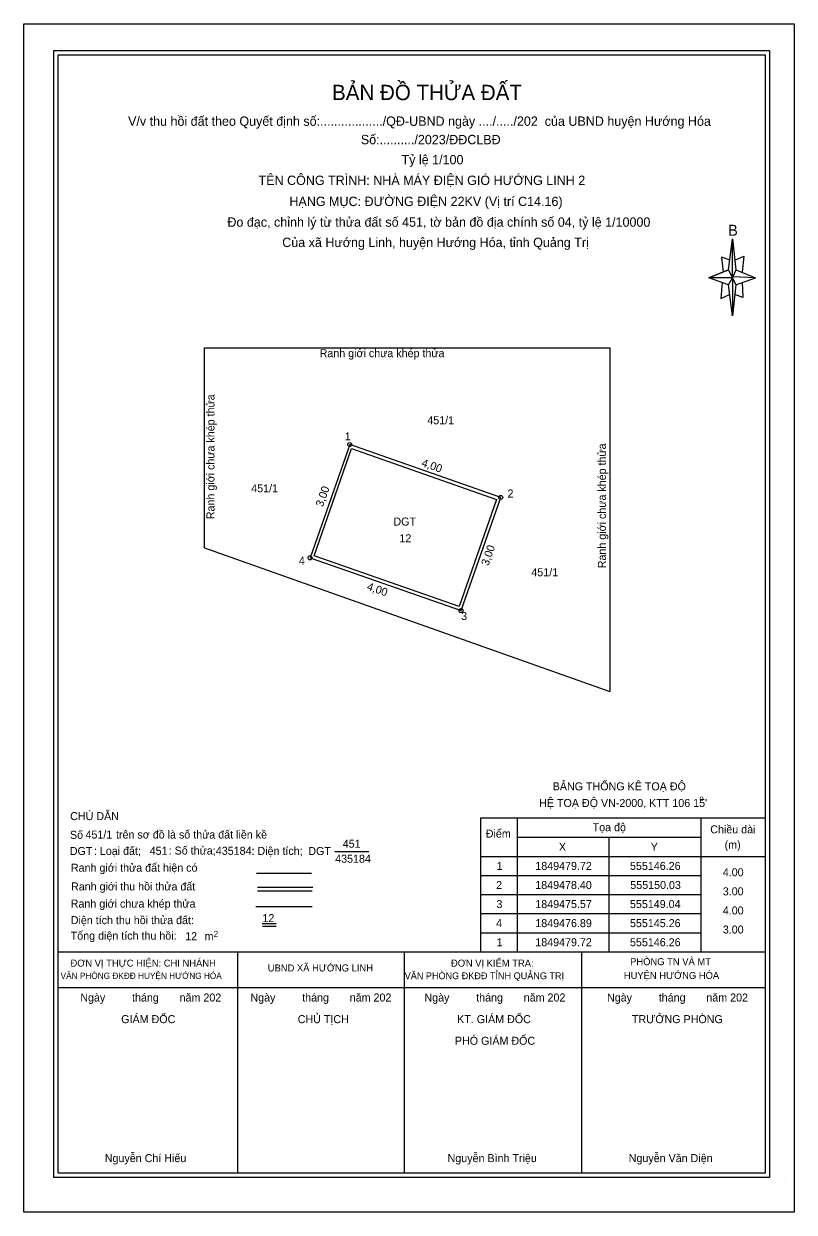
# Model space of a CAD drawing. Extents: x 554477 to 556972, y 1848154 to 1850269.
# Drawn here: x 555138.11 to 555157.37, y 1849460.53 to 1849490.24 of the extents above; entities that cross this region are included whole.
import ezdxf

# ---------------------------------------------------------------- set-up
doc = ezdxf.new("R2010")
doc.units = 0
for name, color, linetype in [('Level 10', 7, 'Continuous'), ('Level 16', 7, 'Continuous'), ('Level 18', 7, 'Continuous'), ('Level 2', 7, 'Continuous'), ('Level 21', 7, 'Continuous'), ('Level 27', 7, 'Continuous'), ('Level 5', 7, 'Continuous'), ('Level 50', 7, 'Continuous'), ('Level 55', 7, 'Continuous'), ('Level 56', 7, 'Continuous'), ('Level 6', 7, 'Continuous'), ('Level 67', 7, 'Continuous'), ('Level 68', 7, 'Continuous'), ('Level 73', 7, 'Continuous')]:
    doc.layers.add(name, color=color, linetype=linetype)

msp = doc.modelspace()

# ---------------------------------------------------------------- linework, layer by layer
at = {"layer": 'Level 10'}
msp.add_lwpolyline([(555150.031, 1849478.402), (555146.256, 1849479.724), (555145.265, 1849476.892), (555149.04, 1849475.571), (555150.031, 1849478.402)], dxfattribs=at)
at = {"layer": 'Level 16'}
msp.add_line((555143.948, 1849468.658), (555145.331, 1849468.658), dxfattribs=at)
for points in [[(555142.629, 1849477.138), (555142.629, 1849482.145), (555152.754, 1849482.145), (555152.754, 1849473.554)], [(555149.929, 1849478.353), (555148.991, 1849475.673), (555145.367, 1849476.941), (555146.305, 1849479.622), (555149.929, 1849478.353)], [(555145.318, 1849468.17), (555143.914, 1849468.17)]]:
    msp.add_lwpolyline(points, dxfattribs=at)
at = {"layer": 'Level 2'}
msp.add_lwpolyline([(555138.11, 1849490.243), (555157.366, 1849490.243), (555157.366, 1849460.532), (555138.11, 1849460.532)], close=True, dxfattribs=at)
at = {"layer": 'Level 21'}
for centre in [(555146.256, 1849479.724), (555150.031, 1849478.402), (555150.031, 1849478.402), (555145.265, 1849476.892), (555149.04, 1849475.571)]:
    msp.add_circle(centre, 0.05, dxfattribs=at)
at = {"layer": 'Level 27'}
for p, q in [((555156.637, 1849470.898), (555156.637, 1849467.043)), ((555156.637, 1849470.898), (555156.637, 1849467.043)), ((555149.526, 1849470.395), (555156.637, 1849470.395)), ((555149.526, 1849470.395), (555149.526, 1849467.043)), ((555150.443, 1849470.395), (555150.443, 1849467.043)), ((555155.031, 1849470.395), (555155.031, 1849467.043)), ((555150.443, 1849469.905), (555155.031, 1849469.905)), ((555152.737, 1849469.905), (555152.737, 1849467.043)), ((555149.526, 1849469.428), (555156.637, 1849469.428)), ((555149.526, 1849468.951), (555155.031, 1849468.951)), ((555149.526, 1849468.474), (555155.031, 1849468.474)), ((555149.526, 1849467.997), (555155.031, 1849467.997)), ((555149.526, 1849467.52), (555155.031, 1849467.52)), ((555149.526, 1849467.043), (555156.637, 1849467.043)), ((555149.526, 1849467.043), (555156.637, 1849467.043))]:
    msp.add_line(p, q, dxfattribs=at)
at = {"layer": 'Level 50'}
msp.add_line((555142.629, 1849477.138), (555152.754, 1849473.554), dxfattribs=at)
at = {"layer": 'Level 67'}
for p, q in [((555155.726, 1849484.092), (555155.826, 1849484.867)), ((555155.766, 1849484.33), (555155.548, 1849484.41)), ((555155.548, 1849484.41), (555155.587, 1849484.032)), ((555155.885, 1849484.33), (555156.104, 1849484.43)), ((555156.104, 1849484.43), (555156.064, 1849484.032)), ((555155.726, 1849484.092), (555155.23, 1849483.893)), ((555155.23, 1849483.893), (555155.726, 1849484.092)), ((555155.726, 1849483.714), (555155.23, 1849483.893)), ((555155.826, 1849483.893), (555155.23, 1849483.893)), ((555155.826, 1849483.893), (555155.726, 1849484.092)), ((555155.726, 1849484.092), (555155.905, 1849483.714)), ((555156.402, 1849483.893), (555155.826, 1849483.913)), ((555155.826, 1849483.913), (555155.826, 1849483.893)), ((555155.826, 1849483.893), (555155.905, 1849483.714)), ((555155.905, 1849484.092), (555156.402, 1849483.893)), ((555155.905, 1849483.714), (555156.402, 1849483.893)), ((555155.905, 1849483.714), (555156.402, 1849483.893)), ((555155.568, 1849483.774), (555155.528, 1849483.377)), ((555155.905, 1849483.714), (555155.826, 1849482.94)), ((555156.064, 1849483.774), (555156.084, 1849483.397)), ((555155.528, 1849483.377), (555155.746, 1849483.476)), ((555156.084, 1849483.397), (555155.885, 1849483.476)), ((555145.883, 1849469.554), (555146.737, 1849469.554)), ((555143.927, 1849469.006), (555145.302, 1849469.006)), ((555143.948, 1849468.565), (555145.322, 1849468.565)), ((555144.069, 1849467.75), (555144.418, 1849467.75)), ((555144.078, 1849467.68), (555144.419, 1849467.68)), ((555138.973, 1849467.043), (555156.637, 1849467.043)), ((555143.457, 1849461.515), (555143.457, 1849467.043)), ((555147.625, 1849461.515), (555147.625, 1849467.043)), ((555152.054, 1849461.515), (555152.054, 1849467.043)), ((555138.973, 1849466.15), (555156.637, 1849466.15)), ((555157.123, 1849461.3), (555157.123, 1849461.3)), ((555157.123, 1849461.3), (555157.123, 1849461.3)), ((555157.123, 1849461.3), (555157.123, 1849461.3))]:
    msp.add_line(p, q, dxfattribs=at)
for points in [[(555138.865, 1849489.572), (555156.746, 1849489.572), (555156.746, 1849461.399), (555138.865, 1849461.399)], [(555138.973, 1849489.464), (555156.637, 1849489.464), (555156.637, 1849461.508), (555138.973, 1849461.508)], [(555155.826, 1849484.867), (555155.905, 1849484.092), (555155.826, 1849483.893)], [(555155.826, 1849483.893), (555155.826, 1849482.94), (555155.726, 1849483.714)]]:
    msp.add_lwpolyline(points, close=True, dxfattribs=at)

# ---------------------------------------------------------------- texts
at = {"layer": 'Level 18'}
msp.add_text('DGT', height=0.2, dxfattribs=at).set_placement((555147.35, 1849477.699))
at = {"layer": 'Level 21'}
for s, p in [('1', (555146.134, 1849479.83)), ('1', (555146.134, 1849479.83)), ('2', (555150.201, 1849478.4)), ('4', (555144.986, 1849476.723)), ('3', (555149.04, 1849475.336))]:
    msp.add_text(s, height=0.2, dxfattribs=at).set_placement(p)
at = {"layer": 'Level 27'}
for s, p in [('Điểm', (555149.657, 1849469.898)), ('Tọa độ', (555152.328, 1849470.057)), ('Chiều dài', (555155.268, 1849470.004)), ('X', (555151.485, 1849469.567)), ('Y', (555153.78, 1849469.567)), ('(m)', (555155.627, 1849469.62)), ('1', (555149.929, 1849469.09)), ('1849479.72', (555150.895, 1849469.09)), ('555146.26', (555153.262, 1849469.09)), ('4.00', (555155.581, 1849468.931)), ('2', (555149.917, 1849468.613)), ('1849478.40', (555150.894, 1849468.613)), ('555150.03', (555153.269, 1849468.613)), ('3.00', (555155.581, 1849468.454)), ('3', (555149.923, 1849468.136)), ('1849475.57', (555150.895, 1849468.136)), ('555149.04', (555153.261, 1849468.136)), ('4.00', (555155.581, 1849467.977)), ('4', (555149.916, 1849467.659)), ('1849476.89', (555150.895, 1849467.659)), ('555145.26', (555153.262, 1849467.659)), ('3.00', (555155.581, 1849467.5)), ('1', (555149.929, 1849467.182)), ('1849479.72', (555150.895, 1849467.182)), ('555146.26', (555153.262, 1849467.182))]:
    msp.add_text(s, height=0.2, dxfattribs=at).set_placement(p)
at = {"layer": 'Level 5'}
for s, rotation, p in [('4,00', 340.7085, (555148.034, 1849479.188)), ('4,00', 340.7085, (555148.034, 1849479.188)), ('3,00', 70.7068, (555145.586, 1849478.15)), ('3,00', 70.7068, (555145.586, 1849478.15)), ('3,00', 70.7074, (555149.722, 1849476.679)), ('3,00', 70.7074, (555149.722, 1849476.679)), ('4,00', 340.7071, (555146.67, 1849476.097)), ('4,00', 340.7071, (555146.67, 1849476.097))]:
    msp.add_text(s, height=0.2, rotation=rotation, dxfattribs=at).set_placement(p)
msp.add_text('12', height=0.2, dxfattribs=at).set_placement((555147.498, 1849477.282))
at = {"layer": 'Level 55'}
msp.add_text('Ranh giới chưa khép thửa', height=0.2, rotation=90, dxfattribs=at).set_placement((555142.877, 1849477.858))
at = {"layer": 'Level 56'}
msp.add_text('Ranh giới chưa khép thửa', height=0.2, dxfattribs=at).set_placement((555145.505, 1849481.908))
msp.add_text('Ranh giới chưa khép thửa', height=0.2, rotation=90, dxfattribs=at).set_placement((555152.66, 1849476.631))
at = {"layer": 'Level 6'}
msp.add_text('12', height=0.2, dxfattribs=at).set_placement((555147.498, 1849477.282))
at = {"layer": 'Level 67'}
for s, height, p in [('BẢN ĐỒ THỬA ĐẤT', 0.38401, (555145.815, 1849488.334)), ('V/v thu hồi đất theo Quyết định số:................../QĐ-UBND ngày ..../...../202  của UBND huyện Hướng Hóa', 0.233918, (555140.717, 1849487.692)), ('Số:........../2023/ĐĐCLBĐ', 0.23392, (555146.535, 1849487.231)), ('Tỷ lệ 1/100', 0.23392, (555147.552, 1849486.729)), ('TÊN CÔNG TRÌNH: NHÀ MÁY ĐIỆN GIÓ HƯỚNG LINH 2', 0.23392, (555143.978, 1849486.213)), ('HẠNG MỤC: ĐƯỜNG ĐIỆN 22KV (Vị trí C14.16)', 0.23392, (555144.75, 1849485.686)), ('Đo đạc, chỉnh lý từ thửa đất số 451, tờ bản đồ địa chính số 04, tỷ lệ 1/10000', 0.23392, (555143.2, 1849485.169)), ('B', 0.274, (555155.712, 1849484.944)), ('Của xã Hướng Linh, huyện Hướng Hóa, tỉnh Quảng Trị', 0.23392, (555144.57, 1849484.661)), ('BẢNG THỐNG KÊ TOẠ ĐỘ', 0.2, (555151.33, 1849471.079)), ("HỆ TOẠ ĐỘ VN-2000, KTT 106 15'", 0.2, (555150.991, 1849470.663)), ('o', 0.139, (555154.998, 1849470.815)), ('CHÚ DẪN', 0.2, (555139.27, 1849470.335)), ('Ranh giới thửa đất hiện có', 0.2, (555139.288, 1849469.045)), ('Ranh giới thu hồi thửa đất', 0.2, (555139.292, 1849468.577)), ('Ranh giới chưa khép thửa', 0.2, (555139.284, 1849468.147)), ('Diện tích thu hồi thửa đất:', 0.2, (555139.284, 1849467.734)), ('Tổng diện tích thu hồi:', 0.2, (555139.284, 1849467.346)), ('ĐƠN VỊ THỰC HIỆN: CHI NHÁNH', 0.17544, (555139.278, 1849466.672)), ('ĐƠN VỊ KIỂM TRA:', 0.17544, (555148.788, 1849466.672)), ('PHÒNG TN VÀ MT', 0.17544, (555153.265, 1849466.708)), ('UBND XÃ HƯỚNG LINH', 0.17544, (555144.208, 1849466.551)), ('VĂN PHÒNG ĐKĐĐ TỈNH QUẢNG TRỊ', 0.16963, (555147.631, 1849466.358)), ('HUYỆN HƯỚNG HÓA', 0.17544, (555153.108, 1849466.364)), ('VĂN PHÒNG ĐKĐĐ HUYỆN HƯỚNG HÓA', 0.15409, (555139.031, 1849466.366)), ('Ngày         tháng       năm 202', 0.2, (555139.523, 1849465.8)), ('Ngày         tháng       năm 202', 0.2, (555143.775, 1849465.8)), ('Ngày         tháng       năm 202', 0.2, (555148.124, 1849465.8)), ('Ngày         tháng       năm 202', 0.2, (555152.688, 1849465.8)), ('GIÁM ĐỐC', 0.2, (555140.546, 1849465.259)), (' CHỦ TỊCH', 0.2, (555144.883, 1849465.259)), ('KT. GIÁM ĐỐC', 0.2, (555148.942, 1849465.259)), ('TRƯỞNG PHÒNG', 0.2, (555153.31, 1849465.259)), ('PHÓ GIÁM ĐỐC', 0.2, (555148.885, 1849464.718)), ('Nguyễn Chí Hiếu', 0.2, (555140.136, 1849461.785)), ('Nguyễn Bình Triệu', 0.2, (555148.703, 1849461.785)), ('Nguyễn Văn Diện', 0.2, (555153.23, 1849461.785))]:
    msp.add_text(s, height=height, dxfattribs=at).set_placement(p)
at = {"layer": 'Level 68'}
for s, height, p in [('Số ', 0.2, (555139.265, 1849469.867)), ('451/1', 0.2, (555139.653, 1849469.874)), ('trên sơ đồ là số thửa đất liền kề', 0.2, (555140.416, 1849469.874)), ('451', 0.2, (555146.083, 1849469.644)), ('DGT', 0.2, (555139.261, 1849469.463)), (': Loại đất;', 0.2, (555139.863, 1849469.466)), ('451', 0.2, (555141.258, 1849469.467)), (': Số thửa; ', 0.2, (555141.732, 1849469.474)), ('435184', 0.2, (555142.91, 1849469.468)), (' : Diện tích;', 0.2, (555143.728, 1849469.466)), ('DGT', 0.2, (555145.222, 1849469.462)), ('435184', 0.2, (555145.893, 1849469.269)), ('12', 0.2, (555144.075, 1849467.784)), ('12', 0.2, (555142.145, 1849467.332)), ('m', 0.2, (555142.63, 1849467.332)), ('2', 0.15, (555142.857, 1849467.416))]:
    msp.add_text(s, height=height, dxfattribs=at).set_placement(p)
at = {"layer": 'Level 73'}
for p in [(555148.196, 1849480.232), (555143.795, 1849478.53), (555150.797, 1849476.431)]:
    msp.add_text('451/1', height=0.2, dxfattribs=at).set_placement(p)

doc.saveas('drawing.dxf')
